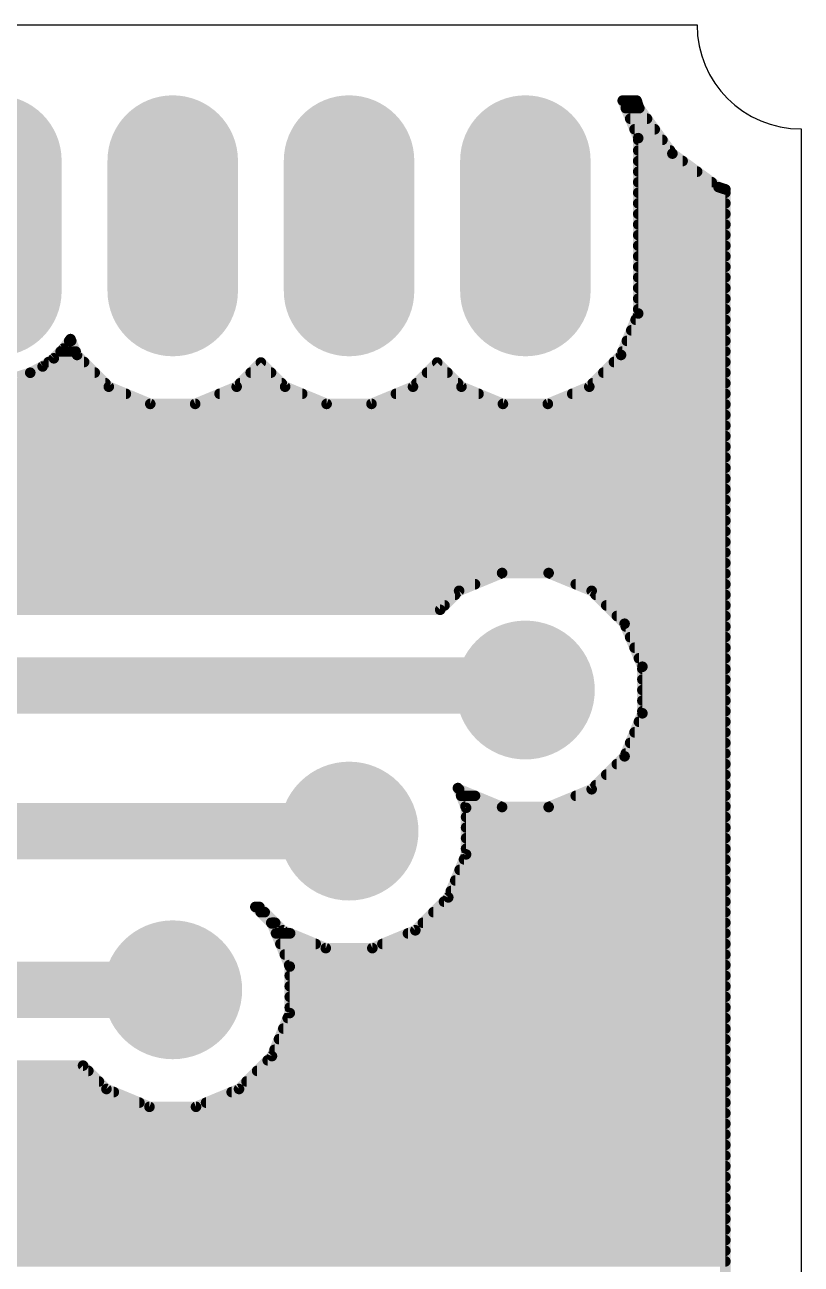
# Model space of a CAD drawing. Extents: x 0 to 84, y 0 to 54.2.
# Drawn here: x 72.8 to 83.98, y 29.83 to 47.68 of the extents above; entities that cross this region are included whole.
import ezdxf

# ---------------------------------------------------------------- set-up
doc = ezdxf.new("R2010")
doc.units = 0
for name, color, linetype in [('1', 12, 'CONTINUOUS'), ('17', 110, 'CONTINUOUS'), ('18', 110, 'CONTINUOUS'), ('20', 31, 'CONTINUOUS')]:
    doc.layers.add(name, color=color, linetype=linetype)

# ---------------------------------------------------------------- blocks, each defined once
blk = doc.blocks.new('LONGP100')
at = {"const_width": 1}
blk.add_lwpolyline([(-0.5, 0), (0.5, 0)], dxfattribs=at)
at = {"const_width": 0.5}
for points in [[(-0.5, 0.25, 1), (-0.5, -0.25)], [(0.5, -0.25, 1), (0.5, 0.25)]]:
    blk.add_lwpolyline(points, format="xyb", dxfattribs=at)
blk = doc.blocks.new('ROUNDV')
at = {"const_width": 0.5}
blk.add_lwpolyline([(0, -0.25, 1), (0, 0.25, 1), (0, -0.25)], format="xyb", dxfattribs=at)

msp = doc.modelspace()

# ---------------------------------------------------------------- linework, layer by layer
at = {"layer": '1'}
for points, const_width in [([(81.6356, 46.0502), (81.4118, 46.5904)], 0.1524), ([(81.4118, 46.5904), (81.6128, 46.5904)], 0.1524), ([(81.6128, 46.5904), (81.6451, 46.4911)], 0.1524), ([(81.4567, 46.482), (81.6517, 46.482)], 0.1524), ([(81.6451, 46.4911), (82.1277, 45.8268)], 0.1524), ([(81.5199, 46.3296), (81.7624, 46.3296)], 0.1524), ([(81.583, 46.1772), (81.8731, 46.1772)], 0.1524), ([(81.6356, 43.5239), (81.6356, 46.0502)], 0.1524), ([(81.6356, 46.0248), (81.9839, 46.0248)], 0.1524), ([(81.6356, 45.8724), (82.0946, 45.8724)], 0.1524), ([(82.1277, 45.8268), (82.1277, 45.8268)], 0.1524), ([(82.1277, 45.8268), (82.792, 45.3442)], 0.1524), ([(81.6356, 45.72), (82.2747, 45.72)], 0.1524), ([(81.6356, 45.5676), (82.4845, 45.5676)], 0.1524), ([(81.6356, 45.4152), (82.6942, 45.4152)], 0.1524), ([(82.792, 45.3442), (82.8913, 45.3119)], 0.1524), ([(82.8913, 45.3119), (82.8913, 16.0533)], 0.1524), ([(81.6356, 45.2628), (82.8913, 45.2628)], 0.1524), ([(81.6356, 45.1104), (82.8913, 45.1104)], 0.1524), ([(81.6356, 44.958), (82.8913, 44.958)], 0.1524), ([(81.6356, 44.8056), (82.8913, 44.8056)], 0.1524), ([(81.6356, 44.6532), (82.8913, 44.6532)], 0.1524), ([(81.6356, 44.5008), (82.8913, 44.5008)], 0.1524), ([(81.6356, 44.3484), (82.8913, 44.3484)], 0.1524), ([(81.6356, 44.196), (82.8913, 44.196)], 0.1524), ([(81.6356, 44.0436), (82.8913, 44.0436)], 0.1524), ([(81.6356, 43.8912), (82.8913, 43.8912)], 0.1524), ([(81.6356, 43.7388), (82.8913, 43.7388)], 0.1524), ([(81.3881, 42.9264), (81.6356, 43.5239)], 0.1524), ([(81.6356, 43.5864), (82.8913, 43.5864)], 0.1524), ([(81.5984, 43.434), (82.8913, 43.434)], 0.1524), ([(73.3587, 43.0199), (73.4571, 43.1553)], 0.1524), ([(73.4571, 43.1553), (73.5519, 42.9264)], 0.1524), ([(81.5352, 43.2816), (82.8913, 43.2816)], 0.1524), ([(73.2173, 42.8785), (73.3587, 43.0199)], 0.1524), ([(73.3156, 42.9768), (73.531, 42.9768)], 0.1524), ([(73.4381, 43.1292), (73.4679, 43.1292)], 0.1524), ([(81.409, 42.9768), (82.8913, 42.9768)], 0.1524), ([(81.4721, 43.1292), (82.8913, 43.1292)], 0.1524), ([(73.0556, 42.761), (73.2173, 42.8785)], 0.1524), ([(73.1429, 42.8244), (73.6539, 42.8244)], 0.1524), ([(73.5519, 42.9264), (74.0092, 42.4691)], 0.1524), ([(75.8508, 42.4691), (76.2, 42.8183)], 0.1524), ([(76.2, 42.8183), (76.5492, 42.4691)], 0.1524), ([(78.3908, 42.4691), (78.74, 42.8183)], 0.1524), ([(78.74, 42.8183), (79.0892, 42.4691)], 0.1524), ([(80.9308, 42.4691), (81.3881, 42.9264)], 0.1524), ([(81.2861, 42.8244), (82.8913, 42.8244)], 0.1524), ([(72.6874, 42.6085), (72.8775, 42.6703)], 0.1524), ([(72.8775, 42.6703), (73.0556, 42.761)], 0.1524), ([(72.8809, 42.672), (73.8063, 42.672)], 0.1524), ([(76.0537, 42.672), (76.3463, 42.672)], 0.1524), ([(78.5937, 42.672), (78.8863, 42.672)], 0.1524), ([(81.1337, 42.672), (82.8913, 42.672)], 0.1524), ([(60.53, 42.5196), (73.9587, 42.5196)], 0.1524), ([(74.0092, 42.4691), (74.6066, 42.2216)], 0.1524), ([(75.2533, 42.2216), (75.8508, 42.4691)], 0.1524), ([(75.9013, 42.5196), (76.4987, 42.5196)], 0.1524), ([(76.5492, 42.4691), (77.1466, 42.2216)], 0.1524), ([(77.7934, 42.2216), (78.3908, 42.4691)], 0.1524), ([(78.4413, 42.5196), (79.0387, 42.5196)], 0.1524), ([(79.0892, 42.4691), (79.6866, 42.2216)], 0.1524), ([(80.3334, 42.2216), (80.9308, 42.4691)], 0.1524), ([(80.9813, 42.5196), (82.8913, 42.5196)], 0.1524), ([(60.6824, 42.3672), (74.2552, 42.3672)], 0.1524), ([(75.6048, 42.3672), (76.7952, 42.3672)], 0.1524), ([(78.1448, 42.3672), (79.3352, 42.3672)], 0.1524), ([(80.6848, 42.3672), (82.8913, 42.3672)], 0.1524), ([(60.8348, 42.2148), (82.8913, 42.2148)], 0.1524), ([(60.9872, 42.0624), (82.8913, 42.0624)], 0.1524), ([(74.6066, 42.2216), (75.2533, 42.2216)], 0.1524), ([(77.1466, 42.2216), (77.7934, 42.2216)], 0.1524), ([(79.6866, 42.2216), (80.3334, 42.2216)], 0.1524), ([(61.1396, 41.91), (82.8913, 41.91)], 0.1524), ([(61.292, 41.7576), (82.8913, 41.7576)], 0.1524), ([(61.4444, 41.6052), (82.8913, 41.6052)], 0.1524), ([(61.5968, 41.4528), (82.8913, 41.4528)], 0.1524), ([(61.7492, 41.3004), (82.8913, 41.3004)], 0.1524), ([(61.9016, 41.148), (82.8913, 41.148)], 0.1524), ([(62.054, 40.9956), (82.8913, 40.9956)], 0.1524), ([(62.2064, 40.8432), (82.8913, 40.8432)], 0.1524), ([(62.3588, 40.6908), (82.8913, 40.6908)], 0.1524), ([(62.5112, 40.5384), (82.8913, 40.5384)], 0.1524), ([(62.6636, 40.386), (82.8913, 40.386)], 0.1524), ([(62.816, 40.2336), (82.8913, 40.2336)], 0.1524), ([(62.9684, 40.0812), (82.8913, 40.0812)], 0.1524), ([(63.1208, 39.9288), (82.8913, 39.9288)], 0.1524), ([(63.2732, 39.7764), (79.652, 39.7764)], 0.1524), ([(79.6747, 39.7858), (79.0551, 39.5292)], 0.1524), ([(80.3453, 39.7858), (79.6747, 39.7858)], 0.1524), ([(80.9649, 39.5292), (80.3453, 39.7858)], 0.1524), ([(80.368, 39.7764), (82.8913, 39.7764)], 0.1524), ([(63.4256, 39.624), (79.2841, 39.624)], 0.1524), ([(80.7359, 39.624), (82.8913, 39.624)], 0.1524), ([(63.578, 39.4716), (78.9975, 39.4716)], 0.1524), ([(79.0551, 39.5292), (78.7823, 39.2564)], 0.1524), ([(81.4391, 39.0549), (80.9649, 39.5292)], 0.1524), ([(81.0225, 39.4716), (82.8913, 39.4716)], 0.1524), ([(63.7304, 39.3192), (78.8451, 39.3192)], 0.1524), ([(78.7823, 39.2564), (63.7932, 39.2564)], 0.1524), ([(81.1749, 39.3192), (82.8913, 39.3192)], 0.1524), ([(81.3273, 39.1668), (82.8913, 39.1668)], 0.1524), ([(81.6958, 38.4353), (81.4391, 39.0549)], 0.1524), ([(81.4559, 39.0144), (82.8913, 39.0144)], 0.1524), ([(81.5191, 38.862), (82.8913, 38.862)], 0.1524), ([(81.5822, 38.7096), (82.8913, 38.7096)], 0.1524), ([(63.3408, 38.1642), (79.9458, 38.1642)], 0.8128), ([(79.9458, 38.1642), (80.01, 38.1)], 0.8128), ([(81.6453, 38.5572), (82.8913, 38.5572)], 0.1524), ([(81.6958, 37.7647), (81.6958, 38.4353)], 0.1524), ([(81.6958, 38.4048), (82.8913, 38.4048)], 0.1524), ([(81.6958, 38.2524), (82.8913, 38.2524)], 0.1524), ([(81.6958, 38.1), (82.8913, 38.1)], 0.1524), ([(81.6958, 37.9476), (82.8913, 37.9476)], 0.1524), ([(81.6958, 37.7952), (82.8913, 37.7952)], 0.1524), ([(81.4391, 37.1451), (81.6958, 37.7647)], 0.1524), ([(81.6453, 37.6428), (82.8913, 37.6428)], 0.1524), ([(81.5822, 37.4904), (82.8913, 37.4904)], 0.1524), ([(81.5191, 37.338), (82.8913, 37.338)], 0.1524), ([(80.9649, 36.6708), (81.4391, 37.1451)], 0.1524), ([(81.4559, 37.1856), (82.8913, 37.1856)], 0.1524), ([(81.1749, 36.8808), (82.8913, 36.8808)], 0.1524), ([(81.3273, 37.0332), (82.8913, 37.0332)], 0.1524), ([(81.0225, 36.7284), (82.8913, 36.7284)], 0.1524), ([(79.1558, 36.4033), (79.0379, 36.6881)], 0.1524), ([(79.0379, 36.6881), (79.0551, 36.6708)], 0.1524), ([(79.0551, 36.6708), (79.6747, 36.4142)], 0.1524), ([(79.0843, 36.576), (79.2841, 36.576)], 0.1524), ([(80.3453, 36.4142), (80.9649, 36.6708)], 0.1524), ([(80.7359, 36.576), (82.8913, 36.576)], 0.1524), ([(62.802, 36.068), (77.47, 36.068)], 0.8128), ([(79.1474, 36.4236), (79.652, 36.4236)], 0.1524), ([(79.1558, 35.7327), (79.1558, 36.4033)], 0.1524), ([(79.6747, 36.4142), (80.3453, 36.4142)], 0.1524), ([(80.368, 36.4236), (82.8913, 36.4236)], 0.1524), ([(79.1558, 36.2712), (82.8913, 36.2712)], 0.1524), ([(79.1558, 36.1188), (82.8913, 36.1188)], 0.1524), ([(79.1558, 35.9664), (82.8913, 35.9664)], 0.1524), ([(79.1558, 35.814), (82.8913, 35.814)], 0.1524), ([(78.8992, 35.1131), (79.1558, 35.7327)], 0.1524), ([(79.1264, 35.6616), (82.8913, 35.6616)], 0.1524), ([(79.0632, 35.5092), (82.8913, 35.5092)], 0.1524), ([(79.0001, 35.3568), (82.8913, 35.3568)], 0.1524), ([(78.4249, 34.6388), (78.8992, 35.1131)], 0.1524), ([(78.937, 35.2044), (82.8913, 35.2044)], 0.1524), ([(76.3591, 34.7369), (76.1203, 34.9758)], 0.1524), ([(76.1203, 34.9758), (76.1781, 34.9758)], 0.1524), ([(76.1781, 34.9758), (76.5151, 34.6388)], 0.1524), ([(78.8381, 35.052), (82.8913, 35.052)], 0.1524), ([(76.1965, 34.8996), (76.2543, 34.8996)], 0.1524), ([(76.3489, 34.7472), (76.4067, 34.7472)], 0.1524), ([(78.5333, 34.7472), (82.8913, 34.7472)], 0.1524), ([(78.6857, 34.8996), (82.8913, 34.8996)], 0.1524), ([(76.6158, 34.1173), (76.3591, 34.7369)], 0.1524), ([(76.418, 34.5948), (76.6214, 34.5948)], 0.1524), ([(76.5151, 34.6388), (77.1347, 34.3822)], 0.1524), ([(77.8053, 34.3822), (78.4249, 34.6388)], 0.1524), ([(78.3186, 34.5948), (82.8913, 34.5948)], 0.1524), ([(76.4811, 34.4424), (76.9893, 34.4424)], 0.1524), ([(77.1347, 34.3822), (77.8053, 34.3822)], 0.1524), ([(77.9507, 34.4424), (82.8913, 34.4424)], 0.1524), ([(76.5443, 34.29), (82.8913, 34.29)], 0.1524), ([(74.93, 33.782), (62.23, 33.782)], 0.8128), ([(76.6074, 34.1376), (82.8913, 34.1376)], 0.1524), ([(76.6158, 33.4467), (76.6158, 34.1173)], 0.1524), ([(76.6158, 33.9852), (82.8913, 33.9852)], 0.1524), ([(76.6158, 33.8328), (82.8913, 33.8328)], 0.1524), ([(76.6158, 33.6804), (82.8913, 33.6804)], 0.1524), ([(76.6158, 33.528), (82.8913, 33.528)], 0.1524), ([(76.3591, 32.8271), (76.6158, 33.4467)], 0.1524), ([(76.5864, 33.3756), (82.8913, 33.3756)], 0.1524), ([(76.5232, 33.2232), (82.8913, 33.2232)], 0.1524), ([(76.4601, 33.0708), (82.8913, 33.0708)], 0.1524), ([(75.8849, 32.3528), (76.3591, 32.8271)], 0.1524), ([(76.397, 32.9184), (82.8913, 32.9184)], 0.1524), ([(52.9192, 32.6136), (73.7143, 32.6136)], 0.1524), ([(62.0127, 32.6898), (73.6381, 32.6898)], 0.1524), ([(73.6381, 32.6898), (73.9751, 32.3528)], 0.1524), ([(76.1457, 32.6136), (82.8913, 32.6136)], 0.1524), ([(76.2981, 32.766), (82.8913, 32.766)], 0.1524), ([(52.8449, 32.4612), (73.8667, 32.4612)], 0.1524), ([(75.9933, 32.4612), (82.8913, 32.4612)], 0.1524), ([(52.6925, 32.3088), (74.0814, 32.3088)], 0.1524), ([(73.9751, 32.3528), (74.5947, 32.0962)], 0.1524), ([(75.2653, 32.0962), (75.8849, 32.3528)], 0.1524), ([(75.7786, 32.3088), (82.8913, 32.3088)], 0.1524), ([(52.5401, 32.1564), (74.4493, 32.1564)], 0.1524), ([(74.5947, 32.0962), (75.2653, 32.0962)], 0.1524), ([(75.4107, 32.1564), (82.8913, 32.1564)], 0.1524), ([(52.6417, 32.004), (82.8913, 32.004)], 0.1524), ([(52.7941, 31.8516), (82.8913, 31.8516)], 0.1524), ([(52.8981, 31.6992), (82.8913, 31.6992)], 0.1524), ([(52.9613, 31.5468), (82.8913, 31.5468)], 0.1524), ([(53.0244, 31.3944), (82.8913, 31.3944)], 0.1524), ([(53.0875, 31.242), (82.8913, 31.242)], 0.1524), ([(53.1114, 31.0896), (82.8913, 31.0896)], 0.1524), ([(53.1114, 30.9372), (82.8913, 30.9372)], 0.1524), ([(53.1114, 30.7848), (82.8913, 30.7848)], 0.1524), ([(53.1114, 30.6324), (82.8913, 30.6324)], 0.1524), ([(53.0875, 30.48), (82.8913, 30.48)], 0.1524), ([(53.0244, 30.3276), (82.8913, 30.3276)], 0.1524), ([(52.9613, 30.1752), (82.8913, 30.1752)], 0.1524), ([(52.8981, 30.0228), (82.8913, 30.0228)], 0.1524), ([(52.7941, 29.8704), (82.8913, 29.8704)], 0.1524)]:
    msp.add_lwpolyline(points, dxfattribs=dict(at, const_width=const_width))
for points, const_width in [([(81.447, 46.605, 1), (81.3766, 46.5758)], 0.0762), ([(81.4118, 46.6285, 1), (81.4118, 46.5523)], 0.0762), ([(81.649, 46.6022, 1), (81.5766, 46.5786)], 0.0762), ([(81.6128, 46.5523, 1), (81.6128, 46.6285)], 0.0762), ([(81.4567, 46.5201, 1), (81.4567, 46.4439)], 0.0762), ([(81.6759, 46.5135, 1), (81.6143, 46.4687)], 0.0762), ([(81.6088, 46.4793, 1), (81.6813, 46.5029)], 0.0762), ([(81.6517, 46.4439, 1), (81.6517, 46.5201)], 0.0762), ([(81.5199, 46.3677, 1), (81.5199, 46.2915)], 0.0762), ([(81.583, 46.2153, 1), (81.583, 46.1391)], 0.0762), ([(81.7624, 46.2915, 1), (81.7624, 46.3677)], 0.0762), ([(81.8731, 46.1391, 1), (81.8731, 46.2153)], 0.0762), ([(81.6737, 46.0502, 1), (81.5975, 46.0502)], 0.0762), ([(81.6356, 46.0629, 1), (81.6356, 45.9867)], 0.0762), ([(81.6004, 46.0356, 1), (81.6708, 46.0647)], 0.0762), ([(81.9839, 45.9867, 1), (81.9839, 46.0629)], 0.0762), ([(81.6356, 45.9105, 1), (81.6356, 45.8343)], 0.0762), ([(82.1658, 45.8268, 1), (82.0896, 45.8268)], 0.0762), ([(82.1501, 45.8576, 1), (82.1053, 45.796)], 0.0762), ([(82.0946, 45.8343, 1), (82.0946, 45.9105)], 0.0762), ([(82.0969, 45.8044, 1), (82.1585, 45.8492)], 0.0762), ([(81.6356, 45.7581, 1), (81.6356, 45.6819)], 0.0762), ([(82.0896, 45.8268, 1), (82.1658, 45.8268)], 0.0762), ([(82.2747, 45.6819, 1), (82.2747, 45.7581)], 0.0762), ([(81.6356, 45.6057, 1), (81.6356, 45.5295)], 0.0762), ([(82.4845, 45.5295, 1), (82.4845, 45.6057)], 0.0762), ([(81.6356, 45.4533, 1), (81.6356, 45.3771)], 0.0762), ([(82.6942, 45.3771, 1), (82.6942, 45.4533)], 0.0762), ([(82.8038, 45.3804, 1), (82.7803, 45.3079)], 0.0762), ([(82.7696, 45.3133, 1), (82.8144, 45.375)], 0.0762), ([(82.9294, 45.3119, 1), (82.8532, 45.3119)], 0.0762), ([(82.8796, 45.2757, 1), (82.9031, 45.3481)], 0.0762), ([(81.6356, 45.3009, 1), (81.6356, 45.2247)], 0.0762), ([(81.6356, 45.1485, 1), (81.6356, 45.0723)], 0.0762), ([(82.8913, 45.2247, 1), (82.8913, 45.3009)], 0.0762), ([(82.8913, 45.0723, 1), (82.8913, 45.1485)], 0.0762), ([(81.6356, 44.9961, 1), (81.6356, 44.9199)], 0.0762), ([(82.8913, 44.9199, 1), (82.8913, 44.9961)], 0.0762), ([(81.6356, 44.8437, 1), (81.6356, 44.7675)], 0.0762), ([(82.8913, 44.7675, 1), (82.8913, 44.8437)], 0.0762), ([(81.6356, 44.6913, 1), (81.6356, 44.6151)], 0.0762), ([(82.8913, 44.6151, 1), (82.8913, 44.6913)], 0.0762), ([(81.6356, 44.5389, 1), (81.6356, 44.4627)], 0.0762), ([(82.8913, 44.4627, 1), (82.8913, 44.5389)], 0.0762), ([(81.6356, 44.3865, 1), (81.6356, 44.3103)], 0.0762), ([(82.8913, 44.3103, 1), (82.8913, 44.3865)], 0.0762), ([(81.6356, 44.2341, 1), (81.6356, 44.1579)], 0.0762), ([(81.6356, 44.0817, 1), (81.6356, 44.0055)], 0.0762), ([(82.8913, 44.1579, 1), (82.8913, 44.2341)], 0.0762), ([(82.8913, 44.0055, 1), (82.8913, 44.0817)], 0.0762), ([(81.6356, 43.9293, 1), (81.6356, 43.8531)], 0.0762), ([(82.8913, 43.8531, 1), (82.8913, 43.9293)], 0.0762), ([(81.6356, 43.7769, 1), (81.6356, 43.7007)], 0.0762), ([(82.8913, 43.7007, 1), (82.8913, 43.7769)], 0.0762), ([(81.6356, 43.6245, 1), (81.6356, 43.5483)], 0.0762), ([(81.6708, 43.5093, 1), (81.6004, 43.5384)], 0.0762), ([(82.8913, 43.5483, 1), (82.8913, 43.6245)], 0.0762), ([(81.5984, 43.4721, 1), (81.5984, 43.3959)], 0.0762), ([(81.5975, 43.5239, 1), (81.6737, 43.5239)], 0.0762), ([(82.8913, 43.3959, 1), (82.8913, 43.4721)], 0.0762), ([(73.4923, 43.1699, 1), (73.4219, 43.1407)], 0.0762), ([(73.4879, 43.1329, 1), (73.4263, 43.1777)], 0.0762), ([(81.5352, 43.3197, 1), (81.5352, 43.2435)], 0.0762), ([(82.8913, 43.2435, 1), (82.8913, 43.3197)], 0.0762), ([(73.3156, 43.0149, 1), (73.3156, 42.9387)], 0.0762), ([(73.3279, 43.0423, 1), (73.3895, 42.9975)], 0.0762), ([(73.3856, 42.9929, 1), (73.3318, 43.0468)], 0.0762), ([(73.4381, 43.1673, 1), (73.4381, 43.0911)], 0.0762), ([(73.4679, 43.0911, 1), (73.4679, 43.1673)], 0.0762), ([(73.531, 42.9387, 1), (73.531, 43.0149)], 0.0762), ([(81.409, 43.0149, 1), (81.409, 42.9387)], 0.0762), ([(81.4721, 43.1673, 1), (81.4721, 43.0911)], 0.0762), ([(82.8913, 43.0911, 1), (82.8913, 43.1673)], 0.0762), ([(82.8913, 42.9387, 1), (82.8913, 43.0149)], 0.0762), ([(73.1429, 42.8625, 1), (73.1429, 42.7863)], 0.0762), ([(73.1904, 42.9055, 1), (73.2443, 42.8516)], 0.0762), ([(73.2397, 42.8477, 1), (73.195, 42.9093)], 0.0762), ([(73.5788, 42.9533, 1), (73.5249, 42.8994)], 0.0762), ([(73.5167, 42.9118, 1), (73.5871, 42.941)], 0.0762), ([(73.6539, 42.7863, 1), (73.6539, 42.8625)], 0.0762), ([(76.2269, 42.8452, 1), (76.1731, 42.7913)], 0.0762), ([(76.2269, 42.7913, 1), (76.1731, 42.8452)], 0.0762), ([(78.7669, 42.8452, 1), (78.7131, 42.7913)], 0.0762), ([(78.7669, 42.7913, 1), (78.7131, 42.8452)], 0.0762), ([(81.2861, 42.8625, 1), (81.2861, 42.7863)], 0.0762), ([(81.3529, 42.941, 1), (81.4233, 42.9118)], 0.0762), ([(81.4151, 42.8994, 1), (81.3612, 42.9533)], 0.0762), ([(82.8913, 42.7863, 1), (82.8913, 42.8625)], 0.0762), ([(72.8602, 42.7042, 1), (72.8948, 42.6363)], 0.0762), ([(72.8809, 42.7101, 1), (72.8809, 42.6339)], 0.0762), ([(72.8893, 42.634, 1), (72.8657, 42.7065)], 0.0762), ([(73.0332, 42.7918, 1), (73.078, 42.7302)], 0.0762), ([(73.0729, 42.7271, 1), (73.0383, 42.795)], 0.0762), ([(73.8063, 42.6339, 1), (73.8063, 42.7101)], 0.0762), ([(76.0537, 42.7101, 1), (76.0537, 42.6339)], 0.0762), ([(76.3463, 42.6339, 1), (76.3463, 42.7101)], 0.0762), ([(78.5937, 42.7101, 1), (78.5937, 42.6339)], 0.0762), ([(78.8863, 42.6339, 1), (78.8863, 42.7101)], 0.0762), ([(81.1337, 42.7101, 1), (81.1337, 42.6339)], 0.0762), ([(82.8913, 42.6339, 1), (82.8913, 42.7101)], 0.0762), ([(73.9587, 42.4815, 1), (73.9587, 42.5577)], 0.0762), ([(74.0237, 42.5043, 1), (73.9946, 42.4339)], 0.0762), ([(73.9822, 42.4422, 1), (74.0361, 42.496)], 0.0762), ([(75.8239, 42.496, 1), (75.8778, 42.4422)], 0.0762), ([(75.8654, 42.4339, 1), (75.8362, 42.5043)], 0.0762), ([(75.9013, 42.5577, 1), (75.9013, 42.4815)], 0.0762), ([(76.4987, 42.4815, 1), (76.4987, 42.5577)], 0.0762), ([(76.5637, 42.5043, 1), (76.5346, 42.4339)], 0.0762), ([(76.5222, 42.4422, 1), (76.5761, 42.496)], 0.0762), ([(78.3639, 42.496, 1), (78.4178, 42.4422)], 0.0762), ([(78.4054, 42.4339, 1), (78.3762, 42.5043)], 0.0762), ([(78.4413, 42.5577, 1), (78.4413, 42.4815)], 0.0762), ([(79.0387, 42.4815, 1), (79.0387, 42.5577)], 0.0762), ([(79.1037, 42.5043, 1), (79.0746, 42.4339)], 0.0762), ([(79.0622, 42.4422, 1), (79.1161, 42.496)], 0.0762), ([(80.9039, 42.496, 1), (80.9578, 42.4422)], 0.0762), ([(80.9454, 42.4339, 1), (80.9162, 42.5043)], 0.0762), ([(80.9813, 42.5577, 1), (80.9813, 42.4815)], 0.0762), ([(82.8913, 42.4815, 1), (82.8913, 42.5577)], 0.0762), ([(74.2552, 42.3291, 1), (74.2552, 42.4053)], 0.0762), ([(75.6048, 42.4053, 1), (75.6048, 42.3291)], 0.0762), ([(76.7952, 42.3291, 1), (76.7952, 42.4053)], 0.0762), ([(78.1448, 42.4053, 1), (78.1448, 42.3291)], 0.0762), ([(79.3352, 42.3291, 1), (79.3352, 42.4053)], 0.0762), ([(80.6848, 42.4053, 1), (80.6848, 42.3291)], 0.0762), ([(82.8913, 42.3291, 1), (82.8913, 42.4053)], 0.0762), ([(74.6066, 42.2597, 1), (74.6066, 42.1835)], 0.0762), ([(74.5921, 42.1864, 1), (74.6212, 42.2568)], 0.0762), ([(75.2388, 42.2568, 1), (75.2679, 42.1864)], 0.0762), ([(75.2533, 42.1835, 1), (75.2533, 42.2597)], 0.0762), ([(77.1466, 42.2597, 1), (77.1466, 42.1835)], 0.0762), ([(77.1321, 42.1864, 1), (77.1612, 42.2568)], 0.0762), ([(77.7788, 42.2568, 1), (77.8079, 42.1864)], 0.0762), ([(77.7934, 42.1835, 1), (77.7934, 42.2597)], 0.0762), ([(79.6866, 42.2597, 1), (79.6866, 42.1835)], 0.0762), ([(79.6721, 42.1864, 1), (79.7012, 42.2568)], 0.0762), ([(80.3188, 42.2568, 1), (80.3479, 42.1864)], 0.0762), ([(80.3334, 42.1835, 1), (80.3334, 42.2597)], 0.0762), ([(82.8913, 42.1767, 1), (82.8913, 42.2529)], 0.0762), ([(82.8913, 42.0243, 1), (82.8913, 42.1005)], 0.0762), ([(82.8913, 41.8719, 1), (82.8913, 41.9481)], 0.0762), ([(82.8913, 41.7195, 1), (82.8913, 41.7957)], 0.0762), ([(82.8913, 41.5671, 1), (82.8913, 41.6433)], 0.0762), ([(82.8913, 41.4147, 1), (82.8913, 41.4909)], 0.0762), ([(82.8913, 41.2623, 1), (82.8913, 41.3385)], 0.0762), ([(82.8913, 41.1099, 1), (82.8913, 41.1861)], 0.0762), ([(82.8913, 40.9575, 1), (82.8913, 41.0337)], 0.0762), ([(82.8913, 40.8051, 1), (82.8913, 40.8813)], 0.0762), ([(82.8913, 40.6527, 1), (82.8913, 40.7289)], 0.0762), ([(82.8913, 40.5003, 1), (82.8913, 40.5765)], 0.0762), ([(82.8913, 40.3479, 1), (82.8913, 40.4241)], 0.0762), ([(82.8913, 40.1955, 1), (82.8913, 40.2717)], 0.0762), ([(82.8913, 40.0431, 1), (82.8913, 40.1193)], 0.0762), ([(82.8913, 39.8907, 1), (82.8913, 39.9669)], 0.0762), ([(79.6747, 39.8239, 1), (79.6747, 39.7477)], 0.0762), ([(79.652, 39.7383, 1), (79.652, 39.8145)], 0.0762), ([(79.6893, 39.7506, 1), (79.6601, 39.821)], 0.0762), ([(80.3599, 39.821, 1), (80.3307, 39.7506)], 0.0762), ([(80.368, 39.8145, 1), (80.368, 39.7383)], 0.0762), ([(80.3453, 39.7477, 1), (80.3453, 39.8239)], 0.0762), ([(82.8913, 39.7383, 1), (82.8913, 39.8145)], 0.0762), ([(79.2841, 39.5859, 1), (79.2841, 39.6621)], 0.0762), ([(80.7359, 39.6621, 1), (80.7359, 39.5859)], 0.0762), ([(82.8913, 39.5859, 1), (82.8913, 39.6621)], 0.0762), ([(78.9975, 39.4335, 1), (78.9975, 39.5097)], 0.0762), ([(79.0405, 39.5643, 1), (79.0696, 39.494)], 0.0762), ([(79.082, 39.5022, 1), (79.0281, 39.5561)], 0.0762), ([(80.9919, 39.5561, 1), (80.938, 39.5022)], 0.0762), ([(80.9503, 39.494, 1), (80.9795, 39.5643)], 0.0762), ([(81.0225, 39.5097, 1), (81.0225, 39.4335)], 0.0762), ([(82.8913, 39.4335, 1), (82.8913, 39.5097)], 0.0762), ([(78.7554, 39.2834, 1), (78.8093, 39.2295)], 0.0762), ([(78.7823, 39.2183, 1), (78.7823, 39.2945)], 0.0762), ([(78.8451, 39.2811, 1), (78.8451, 39.3573)], 0.0762), ([(81.1749, 39.3573, 1), (81.1749, 39.2811)], 0.0762), ([(82.8913, 39.2811, 1), (82.8913, 39.3573)], 0.0762), ([(81.3273, 39.2049, 1), (81.3273, 39.1287)], 0.0762), ([(81.4743, 39.0695, 1), (81.404, 39.0403)], 0.0762), ([(81.4122, 39.028, 1), (81.4661, 39.0819)], 0.0762), ([(82.8913, 39.1287, 1), (82.8913, 39.2049)], 0.0762), ([(81.4559, 39.0525, 1), (81.4559, 38.9763)], 0.0762), ([(81.5191, 38.9001, 1), (81.5191, 38.8239)], 0.0762), ([(82.8913, 38.9763, 1), (82.8913, 39.0525)], 0.0762), ([(82.8913, 38.8239, 1), (82.8913, 38.9001)], 0.0762), ([(81.5822, 38.7477, 1), (81.5822, 38.6715)], 0.0762), ([(82.8913, 38.6715, 1), (82.8913, 38.7477)], 0.0762), ([(80.0895, 38.3079, 1), (79.8021, 38.0205)], 0.4064), ([(79.9458, 37.961, 1), (79.9458, 38.3674)], 0.4064), ([(81.6453, 38.5953, 1), (81.6453, 38.5191)], 0.0762), ([(82.8913, 38.5191, 1), (82.8913, 38.5953)], 0.0762), ([(79.8663, 37.9563, 1), (80.1537, 38.2437)], 0.4064), ([(81.7339, 38.4353, 1), (81.6577, 38.4353)], 0.0762), ([(81.6958, 38.4429, 1), (81.6958, 38.3667)], 0.0762), ([(81.6606, 38.4207, 1), (81.731, 38.4499)], 0.0762), ([(82.8913, 38.3667, 1), (82.8913, 38.4429)], 0.0762), ([(81.6958, 38.2905, 1), (81.6958, 38.2143)], 0.0762), ([(82.8913, 38.2143, 1), (82.8913, 38.2905)], 0.0762), ([(81.6958, 38.1381, 1), (81.6958, 38.0619)], 0.0762), ([(82.8913, 38.0619, 1), (82.8913, 38.1381)], 0.0762), ([(81.6958, 37.9857, 1), (81.6958, 37.9095)], 0.0762), ([(81.6958, 37.8333, 1), (81.6958, 37.7571)], 0.0762), ([(82.8913, 37.9095, 1), (82.8913, 37.9857)], 0.0762), ([(82.8913, 37.7571, 1), (82.8913, 37.8333)], 0.0762), ([(81.6453, 37.6809, 1), (81.6453, 37.6047)], 0.0762), ([(81.6577, 37.7647, 1), (81.7339, 37.7647)], 0.0762), ([(81.731, 37.7501, 1), (81.6606, 37.7793)], 0.0762), ([(82.8913, 37.6047, 1), (82.8913, 37.6809)], 0.0762), ([(81.5822, 37.5285, 1), (81.5822, 37.4523)], 0.0762), ([(82.8913, 37.4523, 1), (82.8913, 37.5285)], 0.0762), ([(81.5191, 37.3761, 1), (81.5191, 37.2999)], 0.0762), ([(82.8913, 37.2999, 1), (82.8913, 37.3761)], 0.0762), ([(81.404, 37.1596, 1), (81.4743, 37.1305)], 0.0762), ([(81.4661, 37.1181, 1), (81.4122, 37.172)], 0.0762), ([(81.4559, 37.2237, 1), (81.4559, 37.1475)], 0.0762), ([(82.8913, 37.1475, 1), (82.8913, 37.2237)], 0.0762), ([(81.1749, 36.9189, 1), (81.1749, 36.8427)], 0.0762), ([(81.3273, 37.0713, 1), (81.3273, 36.9951)], 0.0762), ([(82.8913, 36.9951, 1), (82.8913, 37.0713)], 0.0762), ([(82.8913, 36.8427, 1), (82.8913, 36.9189)], 0.0762), ([(81.0225, 36.7665, 1), (81.0225, 36.6903)], 0.0762), ([(82.8913, 36.6903, 1), (82.8913, 36.7665)], 0.0762), ([(79.0648, 36.715, 1), (79.0109, 36.6611)], 0.0762), ([(79.0731, 36.7026, 1), (79.0027, 36.6735)], 0.0762), ([(79.0696, 36.706, 1), (79.0405, 36.6356)], 0.0762), ([(79.0281, 36.6439, 1), (79.082, 36.6978)], 0.0762), ([(79.0843, 36.6141, 1), (79.0843, 36.5379)], 0.0762), ([(79.2841, 36.5379, 1), (79.2841, 36.6141)], 0.0762), ([(80.7359, 36.6141, 1), (80.7359, 36.5379)], 0.0762), ([(80.938, 36.6978, 1), (80.9919, 36.6439)], 0.0762), ([(80.9795, 36.6356, 1), (80.9503, 36.706)], 0.0762), ([(82.8913, 36.5379, 1), (82.8913, 36.6141)], 0.0762), ([(77.47, 35.8648, 1), (77.47, 36.2712)], 0.4064), ([(79.1474, 36.4617, 1), (79.1474, 36.3855)], 0.0762), ([(79.1939, 36.4033, 1), (79.1177, 36.4033)], 0.0762), ([(79.1206, 36.3887, 1), (79.191, 36.4179)], 0.0762), ([(79.6747, 36.4523, 1), (79.6747, 36.3761)], 0.0762), ([(79.652, 36.3855, 1), (79.652, 36.4617)], 0.0762), ([(79.6601, 36.379, 1), (79.6893, 36.4494)], 0.0762), ([(80.3307, 36.4494, 1), (80.3599, 36.379)], 0.0762), ([(80.368, 36.4617, 1), (80.368, 36.3855)], 0.0762), ([(80.3453, 36.3761, 1), (80.3453, 36.4523)], 0.0762), ([(82.8913, 36.3855, 1), (82.8913, 36.4617)], 0.0762), ([(79.1558, 36.3093, 1), (79.1558, 36.2331)], 0.0762), ([(82.8913, 36.2331, 1), (82.8913, 36.3093)], 0.0762), ([(79.1558, 36.1569, 1), (79.1558, 36.0807)], 0.0762), ([(82.8913, 36.0807, 1), (82.8913, 36.1569)], 0.0762), ([(79.1558, 36.0045, 1), (79.1558, 35.9283)], 0.0762), ([(79.1558, 35.8521, 1), (79.1558, 35.7759)], 0.0762), ([(82.8913, 35.9283, 1), (82.8913, 36.0045)], 0.0762), ([(82.8913, 35.7759, 1), (82.8913, 35.8521)], 0.0762), ([(79.1264, 35.6997, 1), (79.1264, 35.6235)], 0.0762), ([(79.1177, 35.7327, 1), (79.1939, 35.7327)], 0.0762), ([(79.191, 35.7181, 1), (79.1206, 35.7473)], 0.0762), ([(82.8913, 35.6235, 1), (82.8913, 35.6997)], 0.0762), ([(79.0632, 35.5473, 1), (79.0632, 35.4711)], 0.0762), ([(82.8913, 35.4711, 1), (82.8913, 35.5473)], 0.0762), ([(79.0001, 35.3949, 1), (79.0001, 35.3187)], 0.0762), ([(82.8913, 35.3187, 1), (82.8913, 35.3949)], 0.0762), ([(78.9261, 35.0861, 1), (78.8722, 35.14)], 0.0762), ([(78.937, 35.2425, 1), (78.937, 35.1663)], 0.0762), ([(82.8913, 35.1663, 1), (82.8913, 35.2425)], 0.0762), ([(76.1472, 35.0027, 1), (76.0933, 34.9489)], 0.0762), ([(76.1203, 35.0139, 1), (76.1203, 34.9377)], 0.0762), ([(76.2051, 35.0027, 1), (76.1512, 34.9489)], 0.0762), ([(76.1781, 34.9377, 1), (76.1781, 35.0139)], 0.0762), ([(78.8381, 35.0901, 1), (78.8381, 35.0139)], 0.0762), ([(78.864, 35.1276, 1), (78.9343, 35.0985)], 0.0762), ([(82.8913, 35.0139, 1), (82.8913, 35.0901)], 0.0762), ([(76.1965, 34.9377, 1), (76.1965, 34.8615)], 0.0762), ([(76.2543, 34.8615, 1), (76.2543, 34.9377)], 0.0762), ([(76.3489, 34.7853, 1), (76.3489, 34.7091)], 0.0762), ([(76.4067, 34.7091, 1), (76.4067, 34.7853)], 0.0762), ([(78.5333, 34.7853, 1), (78.5333, 34.7091)], 0.0762), ([(78.6857, 34.9377, 1), (78.6857, 34.8615)], 0.0762), ([(82.8913, 34.8615, 1), (82.8913, 34.9377)], 0.0762), ([(82.8913, 34.7091, 1), (82.8913, 34.7853)], 0.0762), ([(76.3943, 34.7515, 1), (76.324, 34.7223)], 0.0762), ([(76.3322, 34.71, 1), (76.3861, 34.7639)], 0.0762), ([(76.418, 34.6329, 1), (76.418, 34.5567)], 0.0762), ([(76.5296, 34.674, 1), (76.5005, 34.6036)], 0.0762), ([(76.4881, 34.6119, 1), (76.542, 34.6658)], 0.0762), ([(76.6214, 34.5567, 1), (76.6214, 34.6329)], 0.0762), ([(78.3186, 34.6329, 1), (78.3186, 34.5567)], 0.0762), ([(78.398, 34.6658, 1), (78.4519, 34.6119)], 0.0762), ([(78.4395, 34.6036, 1), (78.4103, 34.674)], 0.0762), ([(82.8913, 34.5567, 1), (82.8913, 34.6329)], 0.0762), ([(76.4811, 34.4805, 1), (76.4811, 34.4043)], 0.0762), ([(76.9893, 34.4043, 1), (76.9893, 34.4805)], 0.0762), ([(77.1347, 34.4203, 1), (77.1347, 34.3441)], 0.0762), ([(77.8053, 34.3441, 1), (77.8053, 34.4203)], 0.0762), ([(77.9507, 34.4805, 1), (77.9507, 34.4043)], 0.0762), ([(82.8913, 34.4043, 1), (82.8913, 34.4805)], 0.0762), ([(76.5443, 34.3281, 1), (76.5443, 34.2519)], 0.0762), ([(77.1201, 34.347, 1), (77.1493, 34.4174)], 0.0762), ([(77.7907, 34.4174, 1), (77.8199, 34.347)], 0.0762), ([(82.8913, 34.2519, 1), (82.8913, 34.3281)], 0.0762), ([(74.93, 33.5788, 1), (74.93, 33.9852)], 0.4064), ([(76.6074, 34.1757, 1), (76.6074, 34.0995)], 0.0762), ([(76.6539, 34.1173, 1), (76.5777, 34.1173)], 0.0762), ([(76.5806, 34.1027, 1), (76.651, 34.1319)], 0.0762), ([(82.8913, 34.0995, 1), (82.8913, 34.1757)], 0.0762), ([(76.6158, 34.0233, 1), (76.6158, 33.9471)], 0.0762), ([(82.8913, 33.9471, 1), (82.8913, 34.0233)], 0.0762), ([(76.6158, 33.8709, 1), (76.6158, 33.7947)], 0.0762), ([(76.6158, 33.7185, 1), (76.6158, 33.6423)], 0.0762), ([(82.8913, 33.7947, 1), (82.8913, 33.8709)], 0.0762), ([(82.8913, 33.6423, 1), (82.8913, 33.7185)], 0.0762), ([(76.6158, 33.5661, 1), (76.6158, 33.4899)], 0.0762), ([(82.8913, 33.4899, 1), (82.8913, 33.5661)], 0.0762), ([(76.5864, 33.4137, 1), (76.5864, 33.3375)], 0.0762), ([(76.5777, 33.4467, 1), (76.6539, 33.4467)], 0.0762), ([(76.651, 33.4321, 1), (76.5806, 33.4613)], 0.0762), ([(82.8913, 33.3375, 1), (82.8913, 33.4137)], 0.0762), ([(76.5232, 33.2613, 1), (76.5232, 33.1851)], 0.0762), ([(82.8913, 33.1851, 1), (82.8913, 33.2613)], 0.0762), ([(76.4601, 33.1089, 1), (76.4601, 33.0327)], 0.0762), ([(82.8913, 33.0327, 1), (82.8913, 33.1089)], 0.0762), ([(76.324, 32.8416, 1), (76.3943, 32.8125)], 0.0762), ([(76.3861, 32.8001, 1), (76.3322, 32.854)], 0.0762), ([(76.397, 32.9565, 1), (76.397, 32.8803)], 0.0762), ([(82.8913, 32.8803, 1), (82.8913, 32.9565)], 0.0762), ([(73.6651, 32.7167, 1), (73.6112, 32.6629)], 0.0762), ([(73.6381, 32.6517, 1), (73.6381, 32.7279)], 0.0762), ([(73.7143, 32.5755, 1), (73.7143, 32.6517)], 0.0762), ([(76.1457, 32.6517, 1), (76.1457, 32.5755)], 0.0762), ([(76.2981, 32.8041, 1), (76.2981, 32.7279)], 0.0762), ([(82.8913, 32.7279, 1), (82.8913, 32.8041)], 0.0762), ([(82.8913, 32.5755, 1), (82.8913, 32.6517)], 0.0762), ([(73.8667, 32.4231, 1), (73.8667, 32.4993)], 0.0762), ([(75.9933, 32.4993, 1), (75.9933, 32.4231)], 0.0762), ([(82.8913, 32.4231, 1), (82.8913, 32.4993)], 0.0762), ([(73.9896, 32.388, 1), (73.9605, 32.3176)], 0.0762), ([(73.9481, 32.3259, 1), (74.002, 32.3798)], 0.0762), ([(74.0814, 32.2707, 1), (74.0814, 32.3469)], 0.0762), ([(75.7786, 32.3469, 1), (75.7786, 32.2707)], 0.0762), ([(75.858, 32.3798, 1), (75.9119, 32.3259)], 0.0762), ([(75.8995, 32.3176, 1), (75.8703, 32.388)], 0.0762), ([(82.8913, 32.2707, 1), (82.8913, 32.3469)], 0.0762), ([(74.4493, 32.1183, 1), (74.4493, 32.1945)], 0.0762), ([(74.5947, 32.1343, 1), (74.5947, 32.0581)], 0.0762), ([(74.5801, 32.061, 1), (74.6093, 32.1314)], 0.0762), ([(75.2507, 32.1314, 1), (75.2799, 32.061)], 0.0762), ([(75.2653, 32.0581, 1), (75.2653, 32.1343)], 0.0762), ([(75.4107, 32.1945, 1), (75.4107, 32.1183)], 0.0762), ([(82.8913, 32.1183, 1), (82.8913, 32.1945)], 0.0762), ([(82.8913, 31.9659, 1), (82.8913, 32.0421)], 0.0762), ([(82.8913, 31.8135, 1), (82.8913, 31.8897)], 0.0762), ([(82.8913, 31.6611, 1), (82.8913, 31.7373)], 0.0762), ([(82.8913, 31.5087, 1), (82.8913, 31.5849)], 0.0762), ([(82.8913, 31.3563, 1), (82.8913, 31.4325)], 0.0762), ([(82.8913, 31.2039, 1), (82.8913, 31.2801)], 0.0762), ([(82.8913, 31.0515, 1), (82.8913, 31.1277)], 0.0762), ([(82.8913, 30.8991, 1), (82.8913, 30.9753)], 0.0762), ([(82.8913, 30.7467, 1), (82.8913, 30.8229)], 0.0762), ([(82.8913, 30.5943, 1), (82.8913, 30.6705)], 0.0762), ([(82.8913, 30.4419, 1), (82.8913, 30.5181)], 0.0762), ([(82.8913, 30.2895, 1), (82.8913, 30.3657)], 0.0762), ([(82.8913, 30.1371, 1), (82.8913, 30.2133)], 0.0762), ([(82.8913, 29.9847, 1), (82.8913, 30.0609)], 0.0762), ([(82.8913, 29.8323, 1), (82.8913, 29.9085)], 0.0762)]:
    msp.add_lwpolyline(points, format="xyb", dxfattribs=dict(at, const_width=const_width))
at = {"layer": '20'}
for p, q in [((65.6953, 47.6826), (82.4835, 47.6826)), ((83.9835, 46.1826), (83.9835, 15.1826))]:
    msp.add_line(p, q, dxfattribs=at)
msp.add_arc((83.9835, 47.6826), 1.5, 180, 270, dxfattribs=at)

# ---------------------------------------------------------------- block references
at = {"layer": '17', "xscale": 1.8796, "yscale": 1.8796, "rotation": 90}
for p in [(72.39, 44.787), (74.93, 44.787), (77.47, 44.787), (80.01, 44.787)]:
    msp.add_blockref('LONGP100', p, dxfattribs=at)
at = {"layer": '18', "xscale": 2, "yscale": 2}
for p in [(72.39, 40.485), (72.39, 40.485), (80.01, 38.1), (80.01, 38.1), (77.47, 36.068), (77.47, 36.068), (74.93, 33.782), (74.93, 33.782)]:
    msp.add_blockref('ROUNDV', p, dxfattribs=at)

doc.saveas('drawing.dxf')
